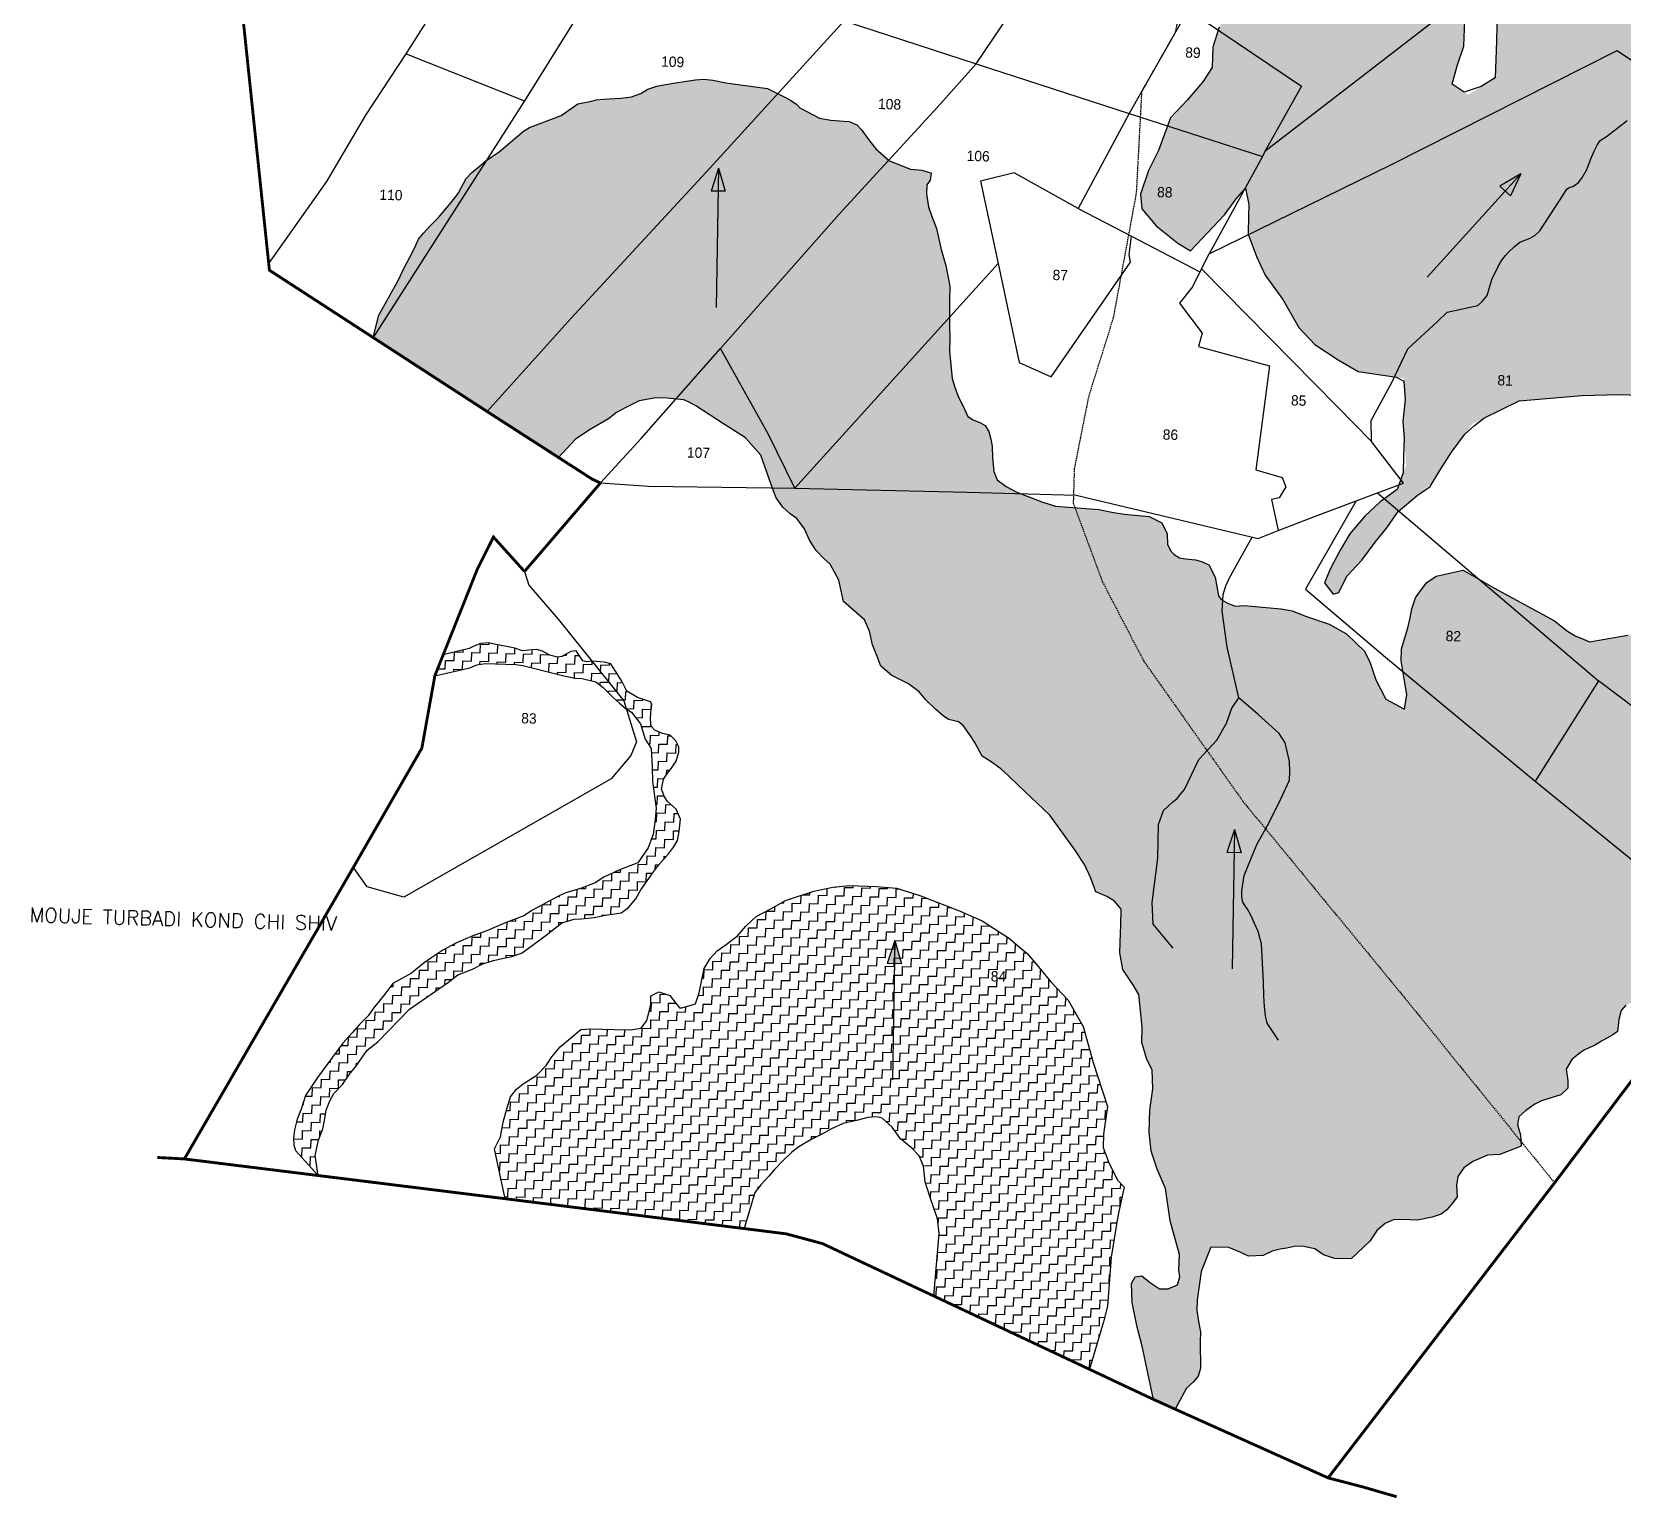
# Model space of a CAD drawing. Header units: metres. Extents: x 290102 to 291530, y 2016554 to 2018775.
# Drawn here: x 290306 to 290872, y 2016554 to 2017076 of the extents above; entities that cross this region are included whole.
import ezdxf
from ezdxf.enums import TextEntityAlignment as Align

# ---------------------------------------------------------------- set-up
doc = ezdxf.new("R2010")
doc.units = ezdxf.units.M
doc.linetypes.add('DASHED', pattern=[0.75, 0.5, -0.25])
doc.linetypes.add('DIVIDE', pattern=[1.25, 0.5, -0.25, 0, -0.25, 0, -0.25])
for name, color, linetype in [('LINE_FOOTPATH', 1, 'DASHED'), ('LINE_WATER', 4, 'Continuous'), ('POLY_HATCH', 12, 'Continuous'), ('POLY_PARCEL', 6, 'Continuous'), ('SYM_ARROW', 1, 'Continuous'), ('TEXT_MAPOUT', 7, 'Continuous'), ('TEXT_PARCEL', 7, 'Continuous'), ('V_BOUND_LINE', 7, 'Continuous'), ('V_DIVIDE_LINE', 7, 'DIVIDE')]:
    doc.layers.add(name, color=color, linetype=linetype)
doc.styles.get("Standard").update_dxf_attribs({"font": 'simplex.shx'})
doc.styles.add('TEXT_MAP', font='', dxfattribs={"height": 2.5})
doc.styles.get('TEXT_MAP').set_extended_font_data('Kruti Dev 050')
pattern_1 = [(358.35295, (290057.6524, 2016550.516), (3.156495, 2.980043), [3.069537, -3.069537]), (88.35295, (290060.7207, 2016550.4277), (-2.980043, 3.156495), [3.069537, -3.069537])]

# ---------------------------------------------------------------- blocks, each defined once
blk = doc.blocks.new('ARROWASPECT')
h = blk.add_hatch(color=256)
h.paths.add_polyline_path([(2.85, -2.85), (3.72, -1.98), (0, 0)])
h.paths.add_polyline_path([(0, 0), (1.98, -3.72), (2.85, -2.85)])
for points in [[(0, 0), (17.15, -17.15)], [(0, 0), (1.98, -3.72)], [(0, 0), (3.72, -1.98)], [(3.72, -1.98), (1.98, -3.72)]]:
    blk.add_lwpolyline(points)

msp = doc.modelspace()

# ---------------------------------------------------------------- hatches: boundary and pattern name
at = {"layer": 'POLY_HATCH'}
h = msp.add_hatch(dxfattribs=at)
h.set_pattern_fill('ZIGZAG', color=256, scale=24.556299, angle=-1.647, style=0)
h.set_pattern_definition(pattern_1)
h.paths.add_polyline_path([(290833.78, 2017147.27), (290836.21, 2017136.82), (290837.51, 2017124.77), (290836.74, 2017098.02), (290827.49, 2017080.41), (290827.27, 2017072.92), (290826.9, 2017059.82), (290817.2, 2017053.76), (290811.53, 2017057.53), (290815.79, 2017072.7), (290816.01, 2017080.35), (290815.73, 2017089.64), (290812.85, 2017103.49), (290813.13, 2017113.2), (290811.13, 2017119.82), (290801.72, 2017126.67), (290789.76, 2017105.72), (290773.93, 2017119.42), (290772.6, 2017129.12), (290773.35, 2017136.2), (290771.36, 2017143.36), (290756.12, 2017154.27), (290762.46, 2017178.35), (290761.5, 2017182.75), (290754.23, 2017196.07), (290750.56, 2017201.64), (290742.54, 2017207.88), (290738.8, 2017210.72), (290733.96, 2017213.59), (290716.39, 2017218.82), (290705.58, 2017219.96), (290704.63, 2017219.89), (290698.04, 2017218.99), (290694.74, 2017217.99), (290691.51, 2017216.15), (290675.37, 2017204.59), (290667.79, 2017212.21), (290666.28, 2017216.62), (290660.44, 2017229.17), (290658.15, 2017238.16), (290655.69, 2017247.52), (290653.22, 2017256.88), (290650.82, 2017272.1), (290646.89, 2017288.34), (290637.33, 2017297.9), (290634.71, 2017301.8), (290627.14, 2017313.06), (290626.32, 2017314.06), (290623.13, 2017317.43), (290618.87, 2017321.37), (290611.24, 2017322.14), (290606.33, 2017322.28), (290600.28, 2017320.82), (290595.84, 2017318.76), (290591.96, 2017316.69), (290564.58, 2017295.21), (290547.59, 2017287.15), (290531.95, 2017290.22), (290526.33, 2017296.18), (290523.1, 2017297.91), (290516.54, 2017298.1), (290509.26, 2017298.3), (290505.75, 2017302.78), (290502.57, 2017306.15), (290498.23, 2017307.36), (290491.35, 2017307.56), (290486.85, 2017310.97), (290478.43, 2017317.36), (290477.76, 2017317.78), (290466.92, 2017320.83), (290455.04, 2017326.09), (290446.41, 2017330.16), (290442.64, 2017331.9), (290439.39, 2017333.09), (290436.12, 2017333.18), (290426.26, 2017332.38), (290419.08, 2017329.85), (290417.34, 2017326.62), (290416.13, 2017322.29), (290415.38, 2017315.21), (290412.05, 2017275.43), (290413.08, 2017273.21), (290415.68, 2017268.77), (290419.94, 2017264.82), (290427.67, 2017260.1), (290445.08, 2017256.78), (290445.75, 2017249.87), (290443.98, 2017245.55), (290442.7, 2017239.04), (290435.46, 2017221.49), (290414.56, 2017198.05), (290408.45, 2017182.51), (290400.84, 2017177.14), (290387.5, 2017169.33), (290373.62, 2017162.69), (290375.52, 2017142.04), (290401.38, 2017149.01), (290416.17, 2017162.33), (290420.29, 2017168.76), (290426.17, 2017180.76), (290433.39, 2017191.3), (290440.54, 2017200.92), (290449.72, 2017212.44), (290453.81, 2017218.22), (290460.35, 2017231.84), (290460.89, 2017236.35), (290459.82, 2017244.89), (290459.37, 2017252.11), (290458.87, 2017257.36), (290448.81, 2017272.06), (290447.54, 2017273.4), (290428.54, 2017287.44), (290426.56, 2017295.61), (290426.77, 2017302.81), (290427, 2017310.88), (290435.38, 2017317.46), (290443.39, 2017311.5), (290457.63, 2017305.2), (290462.75, 2017301.12), (290473.73, 2017295.57), (290488.54, 2017289.62), (290500.21, 2017282.36), (290520.91, 2017273.26), (290528.71, 2017271.07), (290542.46, 2017270.67), (290552.33, 2017272.35), (290562.15, 2017272.07), (290567.41, 2017272.57), (290583.06, 2017270.16), (290599.79, 2017268.63), (290609.74, 2017258.1), (290619.41, 2017235.72), (290621.13, 2017227.16), (290621.54, 2017218.63), (290621.33, 2017211.44), (290622.46, 2017204.86), (290627.79, 2017191.37), (290629.2, 2017188.95), (290641.99, 2017179.89), (290647.89, 2017177.93), (290659, 2017176.96), (290672.11, 2017177.24), (290689.09, 2017177.64), (290706.41, 2017171.31), (290717.72, 2017156.69), (290728.43, 2017144.22), (290729.65, 2017138.67), (290730.77, 2017132.09), (290732.52, 2017124.84), (290732.82, 2017112.39), (290734.47, 2017101.54), (290734.06, 2017087.08), (290728.55, 2017077.81), (290726.38, 2017070.67), (290726.17, 2017063.47), (290722.75, 2017058.33), (290710.74, 2017044.18), (290706.98, 2017033.9), (290703.5, 2017026.8), (290700.64, 2017018.37), (290701.14, 2017013.11), (290706.21, 2017007.08), (290713.89, 2017000.96), (290718.4, 2016998.21), (290730.56, 2017010.96), (290737.9, 2017021.31), (290739.18, 2017014.64), (290738.88, 2017004.17), (290741.93, 2016996.23), (290745.01, 2016989.59), (290751.31, 2016980.9), (290756.92, 2016970.91), (290762.65, 2016964.86), (290771, 2016959.38), (290778.09, 2016955.24), (290794.27, 2016952.83), (290794.81, 2016945.26), (290793.93, 2016937.42), (290795.18, 2016922.16), (290791.92, 2016913.25), (290785.9, 2016908.84), (290780.51, 2016903.76), (290775.09, 2016897.37), (290771.65, 2016891.57), (290768.18, 2016885.12), (290766.07, 2016879.95), (290769.23, 2016875.93), (290771.21, 2016876.52), (290774, 2016882.34), (290779.41, 2016888.08), (290784.18, 2016894.49), (290788.26, 2016899.61), (290792.35, 2016905.38), (290804.74, 2016915.9), (290809.83, 2016924.47), (290818.89, 2016936.65), (290835.41, 2016944.74), (290857.74, 2016946.72), (290870.85, 2016947), (290882.64, 2016946.66), (290886.49, 2016943.93), (290892.92, 2016939.81), (290899.39, 2016937.01), (290903.32, 2016936.9), (290915.16, 2016938.52), (290936.84, 2016940.52), (290950.15, 2016947.99), (290963.27, 2016948.27), (290971.16, 2016949.35), (290977.31, 2016954.32), (290992.27, 2016954.64), (290997.51, 2016954.49), (291007.68, 2016955.12), (291021.7, 2016953.44), (291042.02, 2016945.43), (291014.69, 2016995.42), (290979.16, 2017070.32), (290967.85, 2017077.97), (290964.57, 2017078.06), (290956.57, 2017076.02), (290943.13, 2017079.79), (290940.37, 2017079.41), (290936.39, 2017077.56), (290930.4, 2017074.46), (290926.4, 2017071.96), (290922.36, 2017068.14), (290919.65, 2017064.95), (290915.7, 2017060.3), (290900.84, 2017064.18), (290899.97, 2017064.2), (290896.04, 2017064.32), (290890.25, 2017064.48), (290883.86, 2017073.98), (290896.48, 2017079.37), (290904.52, 2017085.68), (290908.65, 2017092.77), (290911.44, 2017098.58), (290914.31, 2017107.01), (290926.91, 2017147.14), (290934.36, 2017155.33), (290950.33, 2017156.64), (290955.66, 2017159.76), (290959.76, 2017165.54), (290963.95, 2017174.59), (290966.12, 2017181.73), (290966.29, 2017187.62), (290966.8, 2017205.28), (290965.68, 2017211.86), (290962.57, 2017217.84), (290957.51, 2017223.88), (290945.82, 2017227.49), (290940.25, 2017237.58), (290880.13, 2017223.79), (290855.86, 2017217.59), (290860.13, 2017212.85), (290849.88, 2017200.83), (290844.02, 2017203.42), (290835.09, 2017188.46), (290818.55, 2017199.9), (290806.35, 2017208.76), (290801.81, 2017222.48), (290793.77, 2017234.23), (290790.18, 2017243.99), (290794.47, 2017251.01), (290795.91, 2017255.56), (290796.19, 2017265.5), (290806.5, 2017269.28), (290816.54, 2017266.75), (290825.53, 2017260.6), (290832, 2017257.79), (290849.29, 2017253.57), (290856.13, 2017253.82), (290865.39, 2017256.83), (290872.07, 2017261.22), (290876.11, 2017265.04), (290877.6, 2017271.54), (290876.52, 2017279.43), (290873.38, 2017284.1), (290868.91, 2017288.16), (290861.78, 2017290.99), (290854.6, 2017291.85), (290844.34, 2017289.88), (290846.51, 2017300.92), (290851.18, 2017309.62), (290853.58, 2017324.62), (290857.38, 2017342.84), (290856.35, 2017352.69), (290853.94, 2017359.96), (290850.2, 2017366.62), (290842.11, 2017381.26), (290839.56, 2017383.95), (290831.86, 2017389.41), (290826, 2017390.89), (290821.42, 2017391.02), (290810.95, 2017391.32), (290797.86, 2017391.7), (290792.5, 2017390.67), (290783.9, 2017384.9), (290779.19, 2017380.45), (290775.24, 2017373.98), (290759.23, 2017363.57), (290751.46, 2017373.17), (290747.19, 2017383.99), (290735.92, 2017395.03), (290735.45, 2017400.8), (290732.3, 2017405.26), (290725.2, 2017405.46), (290719.34, 2017402.33), (290712.43, 2017407.57), (290711.56, 2017425.52), (290711.05, 2017426.63), (290709.47, 2017428.86), (290706.21, 2017429.5), (290696.4, 2017430.32), (290692.52, 2017430.44), (290691.78, 2017440.84), (290690.88, 2017447.42), (290689.35, 2017451.29), (290683.72, 2017458.25), (290687.6, 2017466.63), (290688.34, 2017473.17), (290688.54, 2017480.08), (290695.71, 2017482.24), (290700.17, 2017485.39), (290703.56, 2017489.12), (290705.85, 2017492.87), (290712.77, 2017502.42), (290725.97, 2017527.26), (290729.92, 2017531.51), (290731.73, 2017537.47), (290731.84, 2017541.29), (290731.4, 2017545.13), (290733.2, 2017550.54), (290736.94, 2017566.82), (290736.81, 2017581.03), (290735.34, 2017587.08), (290732.22, 2017592.63), (290729.15, 2017599.82), (290725.48, 2017605.39), (290723.33, 2017606.54), (290717.34, 2017607.26), (290713, 2017608.48), (290705.93, 2017609.78), (290701.58, 2017610.45), (290691.73, 2017610.18), (290682.96, 2017609.34), (290676.3, 2017605.71), (290664.3, 2017597.82), (290647.27, 2017584.69), (290639.86, 2017573.98), (290636.97, 2017568.6), (290635.19, 2017563.74), (290635.07, 2017559.37), (290632.44, 2017545.96), (290625.46, 2017548.18), (290621.21, 2017552.67), (290618.54, 2017554.93), (290613.66, 2017556.16), (290608.76, 2017556.85), (290598.93, 2017557.13), (290594, 2017556.73), (290584.01, 2017551.55), (290570.71, 2017543.88), (290566.21, 2017540.59), (290560.08, 2017536.4), (290553.93, 2017531.66), (290549.96, 2017526.86), (290546.92, 2017516.02), (290539.93, 2017509.42), (290530.24, 2017508.73), (290524.4, 2017512.3), (290520.1, 2017514.6), (290505.96, 2017517.2), (290486.4, 2017521.04), (290478.24, 2017522.36), (290466.77, 2017522.69), (290461.29, 2017522.3), (290453.05, 2017520.9), (290446.28, 2017512.29), (290433.98, 2017512.64), (290428.49, 2017511.71), (290425.71, 2017510.15), (290420.27, 2017501.24), (290410.04, 2017497.49), (290401.18, 2017493.37), (290396.72, 2017490.22), (290387.53, 2017480.47), (290385.4, 2017476.89), (290373.33, 2017461.34), (290381.17, 2017427.13), (290406.53, 2017372.79), (290429.25, 2017386.04), (290442.22, 2017399.87), (290450.55, 2017404.55), (290456.63, 2017407.1), (290461.66, 2017410.78), (290467.2, 2017413.36), (290477.17, 2017417.99), (290487.09, 2017420.98), (290493.16, 2017422.99), (290503.03, 2017423.8), (290513.98, 2017424.57), (290518.91, 2017424.98), (290537.96, 2017422.25), (290557.01, 2017419.51), (290567.87, 2017417.02), (290589.62, 2017413.11), (290611.65, 2017399.92), (290636.52, 2017390.46), (290665.11, 2017370.32), (290672.1, 2017362), (290676.79, 2017354.21), (290680.41, 2017347.01), (290689.28, 2017332.31), (290692.97, 2017327.53), (290700.45, 2017316.39), (290705.49, 2017306.95), (290710.17, 2017298.63), (290718.5, 2017286.84), (290723.26, 2017278.58), (290725.3, 2017273.61), (290729.5, 2017267.48), (290738, 2017259.04), (290744.4, 2017253.39), (290749.22, 2017249.98), (290759.64, 2017238.02), (290763.73, 2017237.08), (290767.69, 2017227.05), (290773.89, 2017212.36), (290779.79, 2017208.37), (290781.21, 2017200.68), (290784.38, 2017196.77), (290791.21, 2017190.97), (290800.3, 2017180.47), (290804.55, 2017175.97), (290810.96, 2017170.87), (290815.25, 2017168.02), (290824.54, 2017159.69)])
h.paths.add_polyline_path([(290789.98, 2017290.11), (290777.46, 2017297.63), (290776.76, 2017305.51), (290771.47, 2017311.58), (290766.1, 2017311.73), (290765.73, 2017317.66), (290765.29, 2017323.84), (290773.82, 2017329.72), (290789.82, 2017332.57), (290798.5, 2017325.66), (290802.18, 2017318.43), (290804.38, 2017314.31), (290801.23, 2017297.15)], flags=16)
h = msp.add_hatch(dxfattribs=at)
h.set_pattern_fill('ZIGZAG', color=256, scale=24.556299, angle=-1.647, style=0)
h.set_pattern_definition(pattern_1)
h.paths.add_polyline_path([(290693.71, 2016763.74), (290693.55, 2016758.18), (290693.36, 2016751.83), (290693.26, 2016748.25), (290694.28, 2016742.26), (290698.1, 2016736.59), (290699.99, 2016733.35), (290701.25, 2016721.79), (290701.09, 2016716.23), (290702.91, 2016710.21), (290704.79, 2016706.58), (290704.99, 2016699.82), (290703.98, 2016692.29), (290703.75, 2016684.35), (290704.35, 2016677.58), (290706.56, 2016671.15), (290709.54, 2016664.31), (290711.2, 2016652.73), (290714.43, 2016640.72), (290714.27, 2016635.16), (290714.6, 2016632.76), (290713.72, 2016630), (290710.5, 2016628.51), (290707.32, 2016628.6), (290704.2, 2016630.67), (290701.09, 2016633.15), (290698.69, 2016632.82), (290697.43, 2016630.47), (290697.63, 2016623.71), (290699.37, 2016614.91), (290701.16, 2016608.1), (290705.2, 2016589.17), (290712.99, 2016585.67), (290717.03, 2016593.16), (290719.49, 2016595.47), (290721.13, 2016597.41), (290722.01, 2016600.17), (290721.89, 2016609.71), (290721.99, 2016613.29), (290721.3, 2016616.89), (290720.62, 2016620.88), (290720.72, 2016624.46), (290722.21, 2016634.75), (290725.64, 2016643.39), (290732, 2016643.21), (290736.32, 2016641.5), (290739.07, 2016640.23), (290744.25, 2016640.47), (290747.47, 2016641.97), (290750.28, 2016642.69), (290752.67, 2016643.01), (290755.87, 2016643.72), (290758.65, 2016643.64), (290762.61, 2016642.73), (290765.73, 2016640.65), (290769.67, 2016639.35), (290775.63, 2016639.17), (290782.29, 2016645.55), (290784.79, 2016649.45), (290787.64, 2016651.76), (290790.86, 2016653.25), (290796.42, 2016653.09), (290799.21, 2016653.01), (290804.41, 2016654.06), (290807.62, 2016655.16), (290809.65, 2016656.69), (290811.71, 2016659.01), (290813.37, 2016661.35), (290813.08, 2016665.33), (290813.57, 2016668.5), (290815.65, 2016671.62), (290818.9, 2016673.91), (290820.51, 2016674.66), (290824.13, 2016676.15), (290828.51, 2016676.42), (290836.16, 2016679.38), (290835.87, 2016683.36), (290834.78, 2016686.97), (290835.26, 2016689.74), (290837.71, 2016692.05), (290840.96, 2016694.35), (290843.38, 2016695.47), (290850.2, 2016697.66), (290852.66, 2016699.97), (290852.74, 2016702.75), (290852.06, 2016706.75), (290854.15, 2016710.27), (290856.59, 2016712.18), (290858.62, 2016713.71), (290862.24, 2016715.2), (290864.67, 2016716.72), (290868.71, 2016718.99), (290870.34, 2016720.13), (290870.86, 2016724.49), (290871.75, 2016727.65), (290873.39, 2016729.59), (290875.81, 2016730.71), (290879.79, 2016730.6), (290883.37, 2016730.89), (290886.98, 2016731.98), (290888.63, 2016733.92), (290889.93, 2016737.46), (290890.84, 2016741.41), (290891.77, 2016746.15), (290893.08, 2016750.49), (290895.11, 2016751.62), (290899.91, 2016752.68), (290907.47, 2016752.86), (290911.06, 2016753.15), (290913.09, 2016754.68), (290914.77, 2016757.81), (290915.27, 2016761.38), (290915.34, 2016763.76), (290914.65, 2016767.36), (290915.89, 2016768.91), (290918.69, 2016769.63), (290925.81, 2016769.73), (290935.75, 2016783.04), (290940.82, 2016791.44), (290944.32, 2016802.47), (290947.71, 2016809.93), (290953.54, 2016818.9), (290957.61, 2016821.97), (290961.26, 2016824.65), (290963.35, 2016828.16), (290964.68, 2016832.89), (290966.06, 2016839.22), (290968.11, 2016841.54), (290971.3, 2016841.85), (290978.82, 2016840.44), (290983.93, 2016838.3), (290996.52, 2016829.99), (291008.1, 2016838.93), (291009.59, 2016845.52), (291009.32, 2016849.9), (291006.2, 2016865.89), (291004.78, 2016871.89), (290998.5, 2016874.85), (290994.56, 2016876.16), (290992.22, 2016877.82), (290989.53, 2016881.07), (290988.43, 2016884.29), (290987.31, 2016886.7), (290984.58, 2016888.77), (290982.2, 2016888.84), (290980.21, 2016888.89), (290977.83, 2016888.96), (290973.47, 2016889.49), (290970.32, 2016890.77), (290966.43, 2016893.66), (290964.51, 2016896.1), (290962.21, 2016898.95), (290959.83, 2016899.42), (290958.63, 2016899.05), (290956.2, 2016897.53), (290952.99, 2016896.43), (290948.22, 2016896.57), (290944.69, 2016898.26), (290941.96, 2016900.33), (290939.19, 2016900.81), (290936.8, 2016900.48), (290933.98, 2016899.37), (290931.15, 2016897.86), (290925.54, 2016896.43), (290921.93, 2016895.34), (290917.91, 2016893.87), (290914.72, 2016893.56), (290907.92, 2016892.17), (290904.67, 2016889.87), (290901.39, 2016886.39), (290898.48, 2016882.1), (290895.17, 2016877.43), (290892.69, 2016874.32), (290890.61, 2016871.2), (290887.74, 2016868.1), (290885.29, 2016865.79), (290882.85, 2016863.87), (290880.42, 2016862.35), (290874.02, 2016861.34), (290860.43, 2016858.95), (290858.47, 2016859.8), (290855.32, 2016861.08), (290852.59, 2016862.75), (290847.92, 2016866.46), (290826.39, 2016878.21), (290815.43, 2016884.49), (290805.82, 2016882.38), (290802.58, 2016880.09), (290800.1, 2016876.98), (290798.44, 2016874.64), (290797.14, 2016870.71), (290796.65, 2016867.54), (290795.75, 2016863.99), (290793.55, 2016856.5), (290793.42, 2016852.13), (290794.43, 2016845.74), (290795.46, 2016840.15), (290794.52, 2016835), (290787.96, 2016838.56), (290784.35, 2016845.46), (290782.35, 2016851.51), (290780.29, 2016855.65), (290777.38, 2016858.45), (290773.94, 2016861.82), (290767.77, 2016865.26), (290759.69, 2016867.94), (290754.57, 2016869.99), (290750.51, 2016870.65), (290737.48, 2016871.84), (290734.48, 2016871.66), (290731.78, 2016872.55), (290729.37, 2016873.98), (290728.33, 2016875.37), (290727.15, 2016881.93), (290724.98, 2016886.41), (290722.29, 2016887.57), (290720.13, 2016888.18), (290716.6, 2016888.55), (290714.43, 2016888.89), (290712.56, 2016890.03), (290711.5, 2016891.15), (290710.21, 2016893.63), (290710.05, 2016897.45), (290708.26, 2016901.31), (290703.7, 2016903.61), (290694.74, 2016904.41), (290690.4, 2016905.08), (290685.8, 2016906.03), (290670.32, 2016907.29), (290665.47, 2016908.79), (290656.59, 2016912.31), (290652.83, 2016914.33), (290649.63, 2016916.59), (290648.36, 2016919.62), (290647.96, 2016924.53), (290647.8, 2016928.62), (290647.33, 2016931.08), (290646.59, 2016933.82), (290645.29, 2016936.03), (290643.68, 2016936.9), (290641, 2016938.06), (290639.12, 2016939.2), (290637.33, 2016943.06), (290635.78, 2016946.1), (290634.52, 2016949.67), (290633.52, 2016952.7), (290632.67, 2016962.45), (290632.8, 2016966.8), (290632.68, 2016972.24), (290632.64, 2016980.4), (290632.79, 2016985.57), (290631.37, 2016992.95), (290629.63, 2016998.72), (290627.94, 2017006.11), (290626.17, 2017010.79), (290625.17, 2017013.81), (290624.48, 2017018.45), (290624.58, 2017021.71), (290625.71, 2017023.31), (290626.06, 2017026.02), (290624.71, 2017026.34), (290622.82, 2017026.93), (290618.75, 2017027.32), (290611.21, 2017030.26), (290606.43, 2017034.48), (290603.81, 2017037.82), (290601.46, 2017041.15), (290599.61, 2017043.11), (290596.92, 2017044.27), (290595.01, 2017044.33), (290590.4, 2017044.73), (290586.33, 2017045.39), (290579.37, 2017049.13), (290578.31, 2017050.25), (290576.44, 2017051.66), (290574.3, 2017052.81), (290567.86, 2017055.99), (290553.04, 2017058.01), (290548.44, 2017058.96), (290545.18, 2017059.33), (290542.18, 2017059.14), (290535.07, 2017057.98), (290530.97, 2017057.29), (290528.51, 2017056.81), (290525.21, 2017055.82), (290522.72, 2017054.26), (290519.41, 2017052.99), (290515.59, 2017052.56), (290509.59, 2017052.19), (290506.87, 2017051.99), (290505.22, 2017051.5), (290500.29, 2017050.55), (290494.45, 2017046.37), (290483.17, 2017042.06), (290480.96, 2017040.77), (290472.31, 2017033.4), (290469.81, 2017031.84), (290467.59, 2017030.27), (290465.08, 2017028.17), (290462.57, 2017026.06), (290460.6, 2017023.94), (290457.73, 2017018.58), (290455.19, 2017015.39), (290450.68, 2017010.08), (290447.87, 2017007.17), (290445.35, 2017004.52), (290443.65, 2017002.39), (290442.2, 2016999.17), (290440.47, 2016995.68), (290438.45, 2016991.93), (290436.42, 2016987.64), (290429.54, 2016975.32), (290427.53, 2016967.28), (290493.46, 2016924.6), (290499.46, 2016931.14), (290504.73, 2016934.56), (290511.2, 2016938.35), (290514.05, 2016940.66), (290517.68, 2016942.54), (290522.12, 2016944.8), (290528.12, 2016945.82), (290532.09, 2016945.7), (290538.04, 2016945.13), (290540.01, 2016944.28), (290542.36, 2016943.02), (290552.23, 2016936.57), (290560.04, 2016931.57), (290565.43, 2016925.45), (290569.85, 2016913), (290570.96, 2016910.19), (290573.25, 2016906.94), (290575.96, 2016904.48), (290578.3, 2016902.82), (290580.98, 2016899.17), (290582.85, 2016895.14), (290585.14, 2016891.5), (290587.84, 2016888.64), (290590.17, 2016886.58), (290593.18, 2016880.93), (290594.95, 2016873.33), (290602.32, 2016866.75), (290604.19, 2016862.73), (290605.25, 2016857.93), (290607.1, 2016853.1), (290608.21, 2016850.29), (290612.09, 2016847), (290617.98, 2016844.04), (290621.87, 2016841.15), (290624.17, 2016838.3), (290627.66, 2016835.02), (290630.37, 2016832.56), (290632.32, 2016831.31), (290635.88, 2016830.41), (290637.43, 2016829.17), (290640.11, 2016825.52), (290641.63, 2016823.09), (290644.28, 2016818.24), (290647.4, 2016816.17), (290650.91, 2016813.68), (290653.62, 2016811.22), (290657.11, 2016807.94), (290668.33, 2016797.28), (290677.21, 2016784.89), (290680.64, 2016779.62), (290682.89, 2016774.79), (290684.74, 2016769.96), (290688.67, 2016768.26), (290691.4, 2016766.59)])
h = msp.add_hatch(dxfattribs=at)
h.set_pattern_fill('ZIGZAG', color=256, scale=24.556299, angle=-1.647, style=0)
h.set_pattern_definition(pattern_1)
h.paths.add_polyline_path([(290501.32, 2016771.09), (290496.1, 2016769.61), (290493.9, 2016768.58), (290491.41, 2016767.29), (290487.54, 2016765.23), (290484.22, 2016763.42), (290481.17, 2016761.33), (290474.84, 2016759.06), (290471.53, 2016757.53), (290467.95, 2016756), (290463, 2016754.23), (290456.94, 2016751.69), (290452.24, 2016749.1), (290448.35, 2016746.49), (290445.58, 2016744.67), (290441.12, 2016740.99), (290434.43, 2016737.26), (290431.6, 2016733.53), (290427.64, 2016728.47), (290425.66, 2016725.81), (290422.58, 2016722.64), (290420.04, 2016719.72), (290416.67, 2016716), (290407.61, 2016703.75), (290403.34, 2016697.34), (290401.84, 2016692.49), (290400.38, 2016689), (290399.45, 2016685.21), (290399.09, 2016682.23), (290399.3, 2016679.78), (290399.79, 2016677.86), (290407.96, 2016668.89), (290406.81, 2016676.02), (290408.05, 2016681.43), (290409.53, 2016685.47), (290410.16, 2016688.44), (290410.81, 2016692.23), (290412, 2016695.46), (290413.43, 2016698.14), (290416.52, 2016701.32), (290419.08, 2016705.05), (290421.33, 2016707.71), (290425.31, 2016713.58), (290429.2, 2016716.46), (290440.43, 2016728.11), (290454.31, 2016737.77), (290457.65, 2016740.4), (290462.88, 2016742.42), (290466.47, 2016744.23), (290470.32, 2016745.47), (290473.34, 2016746.2), (290476.89, 2016746.92), (290478.27, 2016747.42), (290480.47, 2016748.18), (290489.09, 2016754.46), (290494.66, 2016758.92), (290499.05, 2016760.16), (290501.51, 2016760.36), (290506.14, 2016760.77), (290510.8, 2016761.72), (290512.71, 2016761.94), (290515.72, 2016762.4), (290518.22, 2016764.23), (290521.03, 2016767.41), (290522.76, 2016770.63), (290527.3, 2016777.03), (290529, 2016779.43), (290532.65, 2016783.4), (290534.36, 2016785.8), (290535.79, 2016788.21), (290536.42, 2016791.45), (290536.82, 2016795.8), (290535.29, 2016799.38), (290532.19, 2016802.07), (290531.15, 2016803.73), (290530.14, 2016806.48), (290530.79, 2016810), (290532.21, 2016812.14), (290533.62, 2016814), (290535.32, 2016816.4), (290536.23, 2016819.64), (290536.29, 2016821.54), (290535.26, 2016823.75), (290533.14, 2016825.71), (290530.44, 2016826.33), (290527.75, 2016827.5), (290526.43, 2016828.9), (290526.23, 2016831.35), (290526.3, 2016833.8), (290526.66, 2016836.78), (290526.14, 2016837.61), (290521.55, 2016839.1), (290517.81, 2016841.39), (290516, 2016844.98), (290512.1, 2016851.07), (290509.67, 2016851.69), (290505.59, 2016852.08), (290503.41, 2016851.87), (290502.06, 2016852.18), (290500.5, 2016854.67), (290499.71, 2016855.78), (290497.8, 2016855.57), (290496.14, 2016854.53), (290494.75, 2016853.75), (290493.11, 2016853.52), (290490.41, 2016854.15), (290487.73, 2016855.58), (290485.57, 2016856.19), (290482.84, 2016856), (290480.66, 2016855.79), (290477.96, 2016856.68), (290474.99, 2016857.31), (290471.19, 2016857.96), (290468.49, 2016858.58), (290465.76, 2016858.39), (290463.28, 2016857.37), (290461.63, 2016856.61), (290452.39, 2016854.27), (290449.44, 2016846.86), (290461.94, 2016849.75), (290464.42, 2016850.77), (290467.42, 2016851.23), (290478.3, 2016850.92), (290480.74, 2016850.57), (290495.33, 2016846.89), (290499.39, 2016845.96), (290501.84, 2016845.89), (290506.7, 2016844.66), (290509.37, 2016842.68), (290513.07, 2016839.03), (290515.19, 2016837.07), (290517.59, 2016835.1), (290519.46, 2016833.95), (290522.6, 2016829.78), (290524.35, 2016824.29), (290526.43, 2016820.97), (290526.79, 2016814.43), (290526.91, 2016809.25), (290528.27, 2016799.69), (290527.88, 2016795.62), (290527.19, 2016790.48), (290525.42, 2016785.63), (290521.73, 2016780.29), (290515.12, 2016777.76), (290509.6, 2016775.2), (290506.55, 2016773.11)])
h = msp.add_hatch(dxfattribs=at)
h.set_pattern_fill('ZIGZAG', color=256, scale=24.556299, angle=-1.647, style=0)
h.set_pattern_definition(pattern_1)
h.paths.add_polyline_path([(290599.52, 2016688.44), (290603.53, 2016689.51), (290606.72, 2016689.82), (290608.69, 2016689.37), (290612.18, 2016686.09), (290615.24, 2016682.02), (290619.13, 2016678.73), (290621.83, 2016675.87), (290623.31, 2016672.25), (290623.95, 2016666.67), (290625.78, 2016661.05), (290628.34, 2016653.42), (290628.99, 2016648.24), (290627.08, 2016625.97), (290682.47, 2016599.88), (290687.49, 2016616.84), (290688.85, 2016622.37), (290690.14, 2016639.82), (290692.55, 2016654.46), (290694.84, 2016664.73), (290692.52, 2016667.18), (290689.51, 2016673.23), (290687.29, 2016678.86), (290687.43, 2016683.63), (290688.9, 2016693.52), (290683.79, 2016709.17), (290680.18, 2016722), (290674.88, 2016731.29), (290668.7, 2016737.83), (290663.71, 2016743.94), (290660.24, 2016748.01), (290656.75, 2016750.89), (290654.03, 2016753.36), (290644.27, 2016759.6), (290636.41, 2016763.01), (290622.04, 2016768.66), (290613.76, 2016771.28), (290606.62, 2016771.88), (290603.44, 2016771.98), (290597.08, 2016772.16), (290591.1, 2016771.54), (290584.3, 2016770.14), (290577.47, 2016767.95), (290574.26, 2016766.85), (290569, 2016763.82), (290563.76, 2016761.19), (290560.08, 2016757.72), (290557.19, 2016754.22), (290553.13, 2016751.16), (290549.88, 2016748.87), (290547.41, 2016746.16), (290545.32, 2016742.64), (290543.48, 2016733.95), (290542.18, 2016730.01), (290537.36, 2016728.56), (290536.57, 2016728.58), (290533.12, 2016733.05), (290529.18, 2016734.36), (290526.35, 2016732.85), (290526.26, 2016729.67), (290524.91, 2016724.15), (290522.84, 2016721.42), (290519.24, 2016720.73), (290513.28, 2016720.9), (290504.94, 2016721.14), (290501.35, 2016720.85), (290497.68, 2016717.78), (290494.01, 2016714.7), (290491.13, 2016711.21), (290489.05, 2016708.09), (290485.77, 2016704.6), (290480.91, 2016701.56), (290478.47, 2016699.64), (290476.4, 2016696.92), (290475.08, 2016692.59), (290473.75, 2016687.86), (290472.81, 2016682.71), (290470.7, 2016678.4), (290474.44, 2016660.64), (290559.49, 2016650.01), (290563.39, 2016662.84), (290565.45, 2016665.57), (290568.33, 2016668.66), (290570.38, 2016670.99), (290573.25, 2016674.09), (290576.53, 2016677.17), (290578.97, 2016679.09), (290583.42, 2016681.74), (290587.86, 2016684), (290590.68, 2016685.51), (290594.72, 2016687.38)])

# ---------------------------------------------------------------- linework, layer by layer
at = {"layer": 'LINE_FOOTPATH'}
msp.add_lwpolyline([(290720.9, 2017268.15), (290735.19, 2017217.38), (290736.84, 2017200.81), (290732.32, 2017173.23), (290725.42, 2017136.91), (290712.94, 2017075.95), (290700.99, 2017054.9), (290699.09, 2017018.82), (290690.88, 2016974.29), (290682.16, 2016946.5), (290677.02, 2016920.57), (290676.67, 2016908.32), (290687.06, 2016880.31), (290701.72, 2016852.17), (290737.07, 2016802.13), (290794.37, 2016732.5), (290847.99, 2016666.28)], dxfattribs=at)
at = {"layer": 'LINE_WATER'}
for points in [[(290782.84, 2016930.29), (290782.72, 2016937.77), (290790.14, 2016951.59), (290795.79, 2016963.33), (290806.28, 2016973.02), (290809.78, 2016976.32), (290820.69, 2016978.77), (290822.22, 2016980.21), (290823.99, 2016982.29), (290825.64, 2016987.98), (290827.9, 2016992.59), (290829.24, 2016994.89), (290830.56, 2016996.55), (290831.66, 2016997.79), (290833.63, 2016999.65), (290835.59, 2017001.3), (290839.25, 2017002.68), (290840.98, 2017003.69), (290842.73, 2017005.34), (290849.84, 2017016.19), (290852.3, 2017020.16), (290853.16, 2017020.77), (290854.45, 2017021.16), (290856.4, 2017022.38), (290857.72, 2017024.04), (290859.52, 2017027.18), (290860.9, 2017030.96), (290862.04, 2017033.69), (290863.17, 2017035.79), (290864.28, 2017037.45), (290866.44, 2017038.88), (290873.84, 2017044.62)], [(290749.71, 2016717.12), (290745.71, 2016723.16), (290745.13, 2016725.82), (290744.78, 2016729.12), (290744.45, 2016732.87), (290744.37, 2016737.7), (290743.66, 2016751.35), (290743.06, 2016753.56), (290742.47, 2016755.78), (290741.23, 2016758.67), (290739.99, 2016761.34), (290738.74, 2016763.8), (290737.9, 2016764.92), (290737.05, 2016766.26), (290736.67, 2016768.03), (290736.73, 2016770.23), (290737.55, 2016775.7), (290742.04, 2016786.77), (290746.44, 2016794.56), (290750.65, 2016803.23), (290753.69, 2016809.73), (290753.78, 2016812.8), (290753.66, 2016816.32), (290752.1, 2016822.96), (290749.99, 2016826.32), (290742.49, 2016833.13), (290735.63, 2016839.04), (290731.51, 2016857.09), (290729.68, 2016869.88), (290730.07, 2016875.81), (290731.03, 2016878.85), (290732.21, 2016881.46), (290735.93, 2016888.38), (290740.36, 2016896.28)], [(290712.18, 2016749.84), (290705.17, 2016758.39), (290704.73, 2016766.09), (290706.72, 2016781.86), (290707.07, 2016793.93), (290708.75, 2016798.94), (290712.14, 2016801.92), (290713.71, 2016803.19), (290714.85, 2016804.7), (290716.22, 2016806.41), (290721.37, 2016817.03), (290727.72, 2016823.88), (290731.19, 2016829.94), (290733.11, 2016835.37), (290735.63, 2016839.04)]]:
    msp.add_lwpolyline(points, dxfattribs=at)
at = {"layer": 'POLY_HATCH'}
for points in [[(290827.59, 2017083.84), (290827.27, 2017072.92), (290826.9, 2017059.82), (290821.89, 2017056.69), (290815.82, 2017054.68), (290811.53, 2017057.53), (290813.36, 2017064.03), (290815.74, 2017071.07), (290816.01, 2017080.35)], [(290728.55, 2017077.81), (290726.38, 2017070.67), (290726.17, 2017063.47), (290722.75, 2017058.33), (290717.32, 2017051.94), (290711.24, 2017045.56), (290706.98, 2017033.9), (290703.5, 2017026.8), (290700.64, 2017018.37), (290701.14, 2017013.11), (290706.21, 2017007.08), (290713.89, 2017000.96), (290718.4, 2016998.21), (290730.56, 2017010.96), (290734.66, 2017016.73), (290738.04, 2017020.57), (290739.18, 2017014.64), (290739.07, 2017010.71), (290738.88, 2017004.17), (290741.93, 2016996.23), (290745.01, 2016989.59), (290751.31, 2016980.9), (290756.92, 2016970.91), (290762.65, 2016964.86), (290771, 2016959.38), (290778.09, 2016955.24), (290791.76, 2016953.2), (290794.34, 2016951.82), (290794.81, 2016945.26), (290793.93, 2016937.42), (290794.41, 2016931.52), (290794.23, 2016924.97), (290794.06, 2016919.08), (290791.92, 2016913.25), (290785.9, 2016908.84), (290780.51, 2016903.76), (290775.09, 2016897.37), (290771.65, 2016891.57), (290768.18, 2016885.12), (290766.07, 2016879.95), (290769.23, 2016875.93), (290771.21, 2016876.52), (290774, 2016882.34), (290779.41, 2016888.08), (290784.18, 2016894.49), (290788.26, 2016899.61), (290792.35, 2016905.38), (290799.07, 2016911.08), (290803.74, 2016914.22), (290807.19, 2016920.02), (290811.3, 2016926.45), (290816.07, 2016932.86), (290819.44, 2016936.03), (290822.79, 2016938.56), (290835.41, 2016944.74), (290857.74, 2016946.72), (290870.85, 2016947), (290882.64, 2016946.66)], [(290493.46, 2016924.6), (290427.53, 2016967.28), (290429.54, 2016975.32), (290436.42, 2016987.64), (290438.45, 2016991.93), (290440.47, 2016995.68), (290442.2, 2016999.17), (290443.65, 2017002.39), (290445.35, 2017004.52), (290447.87, 2017007.17), (290450.68, 2017010.08), (290455.19, 2017015.39), (290457.73, 2017018.58), (290460.6, 2017023.94), (290462.57, 2017026.06), (290465.08, 2017028.17), (290467.59, 2017030.27), (290469.81, 2017031.84), (290472.31, 2017033.4), (290480.96, 2017040.77), (290483.17, 2017042.06), (290494.45, 2017046.37), (290500.29, 2017050.55), (290505.22, 2017051.5), (290506.87, 2017051.99), (290509.59, 2017052.19), (290515.59, 2017052.56), (290519.41, 2017052.99), (290522.72, 2017054.26), (290525.21, 2017055.82), (290528.51, 2017056.81), (290530.97, 2017057.29), (290535.07, 2017057.98), (290542.18, 2017059.14), (290545.18, 2017059.33), (290548.44, 2017058.96), (290553.04, 2017058.01), (290567.86, 2017055.99), (290574.3, 2017052.81), (290576.44, 2017051.66), (290578.31, 2017050.25), (290579.37, 2017049.13), (290586.33, 2017045.39), (290590.4, 2017044.73), (290595.01, 2017044.33), (290596.92, 2017044.27), (290599.61, 2017043.11), (290601.46, 2017041.15), (290603.81, 2017037.82), (290606.43, 2017034.48), (290611.21, 2017030.26), (290618.75, 2017027.32), (290622.82, 2017026.93), (290624.71, 2017026.34), (290626.06, 2017026.02), (290625.71, 2017023.31), (290624.58, 2017021.71), (290624.48, 2017018.45), (290625.17, 2017013.81), (290626.17, 2017010.79), (290627.94, 2017006.11), (290629.63, 2016998.72), (290631.37, 2016992.95), (290632.79, 2016985.57), (290632.64, 2016980.4), (290632.68, 2016972.24), (290632.8, 2016966.8), (290632.67, 2016962.45), (290633.52, 2016952.7), (290634.52, 2016949.67), (290635.78, 2016946.1), (290637.33, 2016943.06), (290639.12, 2016939.2), (290641, 2016938.06), (290643.68, 2016936.9), (290645.29, 2016936.03), (290646.59, 2016933.82), (290647.33, 2016931.08), (290647.8, 2016928.62), (290647.96, 2016924.53), (290648.36, 2016919.62), (290649.63, 2016916.59), (290652.83, 2016914.33), (290656.59, 2016912.31), (290665.47, 2016908.79), (290670.32, 2016907.29), (290685.8, 2016906.03), (290690.4, 2016905.08), (290694.74, 2016904.41), (290703.7, 2016903.61), (290708.26, 2016901.31), (290710.05, 2016897.45), (290710.21, 2016893.63), (290711.5, 2016891.15), (290712.56, 2016890.03), (290714.43, 2016888.89), (290716.6, 2016888.55), (290720.13, 2016888.18), (290722.29, 2016887.57), (290724.98, 2016886.41), (290727.15, 2016881.93), (290728.33, 2016875.37), (290729.37, 2016873.98), (290731.78, 2016872.55), (290734.48, 2016871.66), (290737.48, 2016871.84), (290750.51, 2016870.65), (290754.57, 2016869.99), (290759.69, 2016867.94), (290767.77, 2016865.26), (290773.94, 2016861.82), (290777.38, 2016858.45), (290780.29, 2016855.65), (290782.35, 2016851.51), (290784.35, 2016845.46), (290787.96, 2016838.56), (290794.52, 2016835), (290795.46, 2016840.15), (290794.43, 2016845.74), (290793.42, 2016852.13), (290793.55, 2016856.5), (290795.75, 2016863.99), (290796.65, 2016867.54), (290797.14, 2016870.71), (290798.44, 2016874.64), (290800.1, 2016876.98), (290802.58, 2016880.09), (290805.82, 2016882.38), (290815.43, 2016884.49), (290826.39, 2016878.21), (290847.92, 2016866.46), (290852.59, 2016862.75), (290855.32, 2016861.08), (290858.47, 2016859.8), (290860.43, 2016858.95), (290874.02, 2016861.34)], [(290712.99, 2016585.67), (290705.2, 2016589.17), (290701.16, 2016608.1), (290699.37, 2016614.91), (290697.63, 2016623.71), (290697.43, 2016630.47), (290698.69, 2016632.82), (290701.09, 2016633.15), (290704.2, 2016630.67), (290707.32, 2016628.6), (290710.5, 2016628.51), (290713.72, 2016630), (290714.6, 2016632.76), (290714.27, 2016635.16), (290714.43, 2016640.72), (290711.2, 2016652.73), (290709.54, 2016664.31), (290706.56, 2016671.15), (290704.35, 2016677.58), (290703.75, 2016684.35), (290703.98, 2016692.29), (290704.99, 2016699.82), (290704.79, 2016706.58), (290702.91, 2016710.21), (290701.09, 2016716.23), (290701.25, 2016721.79), (290699.99, 2016733.35), (290698.1, 2016736.59), (290694.28, 2016742.26), (290693.26, 2016748.25), (290693.36, 2016751.83), (290693.55, 2016758.18), (290693.71, 2016763.74), (290691.4, 2016766.59), (290688.67, 2016768.26), (290684.74, 2016769.96), (290682.89, 2016774.79), (290680.64, 2016779.62), (290677.21, 2016784.89), (290668.33, 2016797.28), (290657.11, 2016807.94), (290653.62, 2016811.22), (290650.91, 2016813.68), (290647.4, 2016816.17), (290644.28, 2016818.24), (290641.63, 2016823.09), (290640.11, 2016825.52), (290637.43, 2016829.17), (290635.88, 2016830.41), (290632.32, 2016831.31), (290630.37, 2016832.56), (290627.66, 2016835.02), (290624.17, 2016838.3), (290621.87, 2016841.15), (290617.98, 2016844.04), (290612.09, 2016847), (290608.21, 2016850.29), (290607.1, 2016853.1), (290605.25, 2016857.93), (290604.19, 2016862.73), (290602.32, 2016866.75), (290594.95, 2016873.33), (290593.18, 2016880.93), (290590.17, 2016886.58), (290587.84, 2016888.64), (290585.14, 2016891.5), (290582.85, 2016895.14), (290580.98, 2016899.17), (290578.3, 2016902.82), (290575.96, 2016904.48), (290573.25, 2016906.94), (290570.96, 2016910.19), (290569.85, 2016913), (290565.43, 2016925.45), (290560.04, 2016931.57), (290552.23, 2016936.57), (290542.36, 2016943.02), (290540.01, 2016944.28), (290538.04, 2016945.13), (290532.09, 2016945.7), (290528.12, 2016945.82), (290522.12, 2016944.8), (290517.68, 2016942.54), (290514.05, 2016940.66), (290511.2, 2016938.35), (290504.73, 2016934.56), (290499.46, 2016931.14), (290493.46, 2016924.6)], [(290682.47, 2016599.88), (290627.08, 2016625.97), (290628.99, 2016648.24), (290628.34, 2016653.42), (290625.78, 2016661.05), (290623.95, 2016666.67), (290623.31, 2016672.25), (290621.83, 2016675.87), (290619.13, 2016678.73), (290615.24, 2016682.02), (290612.18, 2016686.09), (290608.69, 2016689.37), (290606.72, 2016689.82), (290603.53, 2016689.51), (290599.52, 2016688.44), (290594.72, 2016687.38), (290590.68, 2016685.51), (290587.86, 2016684), (290583.42, 2016681.74), (290578.97, 2016679.09), (290576.53, 2016677.17), (290573.25, 2016674.09), (290570.38, 2016670.99), (290568.33, 2016668.66), (290565.45, 2016665.57), (290563.39, 2016662.84), (290559.49, 2016650.01), (290474.44, 2016660.64), (290470.7, 2016678.4), (290472.81, 2016682.71), (290473.75, 2016687.86), (290475.08, 2016692.59), (290476.4, 2016696.92), (290478.47, 2016699.64), (290480.91, 2016701.56), (290485.77, 2016704.6), (290489.05, 2016708.09), (290491.13, 2016711.21), (290494.01, 2016714.7), (290497.68, 2016717.78), (290501.35, 2016720.85), (290504.94, 2016721.14), (290513.28, 2016720.9), (290519.24, 2016720.73), (290522.84, 2016721.42), (290524.91, 2016724.15), (290526.26, 2016729.67), (290526.35, 2016732.85), (290529.18, 2016734.36), (290533.12, 2016733.05), (290536.57, 2016728.58), (290537.36, 2016728.56), (290542.18, 2016730.01), (290543.48, 2016733.95), (290545.32, 2016742.64), (290547.41, 2016746.16), (290549.88, 2016748.87), (290553.13, 2016751.16), (290557.19, 2016754.22), (290560.08, 2016757.72), (290563.76, 2016761.19), (290569, 2016763.82), (290574.26, 2016766.85), (290577.47, 2016767.95), (290584.3, 2016770.14), (290591.1, 2016771.54), (290597.08, 2016772.16), (290603.44, 2016771.98), (290606.62, 2016771.88), (290613.76, 2016771.28), (290622.04, 2016768.66), (290636.41, 2016763.01), (290644.27, 2016759.6), (290654.03, 2016753.36), (290656.75, 2016750.89), (290660.24, 2016748.01), (290663.71, 2016743.94), (290668.7, 2016737.83), (290674.88, 2016731.29), (290680.18, 2016722), (290683.79, 2016709.17), (290688.9, 2016693.52), (290687.43, 2016683.63), (290687.29, 2016678.86), (290689.51, 2016673.23), (290692.52, 2016667.18), (290694.84, 2016664.73), (290692.55, 2016654.46), (290690.14, 2016639.82), (290688.85, 2016622.37), (290687.49, 2016616.84), (290682.47, 2016599.88)], [(290873.39, 2016729.59), (290871.75, 2016727.65), (290870.86, 2016724.49), (290870.34, 2016720.13), (290868.71, 2016718.99), (290864.67, 2016716.72), (290862.24, 2016715.2), (290858.62, 2016713.71), (290856.59, 2016712.18), (290854.15, 2016710.27), (290852.06, 2016706.75), (290852.74, 2016702.75), (290852.66, 2016699.97), (290850.2, 2016697.66), (290843.38, 2016695.47), (290840.96, 2016694.35), (290837.71, 2016692.05), (290835.26, 2016689.74), (290834.78, 2016686.97), (290835.87, 2016683.36), (290836.16, 2016679.38), (290828.51, 2016676.42), (290824.13, 2016676.15), (290820.51, 2016674.66), (290818.9, 2016673.91), (290815.65, 2016671.62), (290813.57, 2016668.5), (290813.08, 2016665.33), (290813.37, 2016661.35), (290811.71, 2016659.01), (290809.65, 2016656.69), (290807.62, 2016655.16), (290804.41, 2016654.06), (290799.21, 2016653.01), (290796.42, 2016653.09), (290790.86, 2016653.25), (290787.64, 2016651.76), (290784.79, 2016649.45), (290782.29, 2016645.55), (290775.63, 2016639.17), (290769.67, 2016639.35), (290765.73, 2016640.65), (290762.61, 2016642.73), (290758.65, 2016643.64), (290755.87, 2016643.72), (290752.67, 2016643.01), (290750.28, 2016642.69), (290747.47, 2016641.97), (290744.25, 2016640.47), (290739.07, 2016640.23), (290736.32, 2016641.5), (290732, 2016643.21), (290725.64, 2016643.39), (290722.21, 2016634.75), (290720.72, 2016624.46), (290720.62, 2016620.88), (290721.3, 2016616.89), (290721.99, 2016613.29), (290721.89, 2016609.71), (290722.01, 2016600.17), (290721.13, 2016597.41), (290719.49, 2016595.47), (290717.03, 2016593.16), (290712.99, 2016585.67)]]:
    msp.add_lwpolyline(points, dxfattribs=at)
msp.add_lwpolyline([(290449.44, 2016846.86), (290461.94, 2016849.75), (290464.42, 2016850.77), (290467.42, 2016851.23), (290478.3, 2016850.92), (290480.74, 2016850.57), (290495.33, 2016846.89), (290499.39, 2016845.96), (290501.84, 2016845.89), (290506.7, 2016844.66), (290509.37, 2016842.68), (290513.07, 2016839.03), (290515.19, 2016837.07), (290517.59, 2016835.1), (290519.46, 2016833.95), (290522.6, 2016829.78), (290524.35, 2016824.29), (290526.43, 2016820.97), (290526.79, 2016814.43), (290526.91, 2016809.25), (290528.27, 2016799.69), (290527.88, 2016795.62), (290527.19, 2016790.48), (290525.42, 2016785.63), (290521.73, 2016780.29), (290515.12, 2016777.76), (290509.6, 2016775.2), (290506.55, 2016773.11), (290501.32, 2016771.09), (290496.1, 2016769.61), (290493.9, 2016768.58), (290491.41, 2016767.29), (290487.54, 2016765.23), (290484.22, 2016763.42), (290481.17, 2016761.33), (290474.84, 2016759.06), (290471.53, 2016757.53), (290467.95, 2016756), (290463, 2016754.23), (290456.94, 2016751.69), (290452.24, 2016749.1), (290448.35, 2016746.49), (290445.58, 2016744.67), (290441.12, 2016740.99), (290434.43, 2016737.26), (290431.6, 2016733.53), (290427.64, 2016728.47), (290425.66, 2016725.81), (290422.58, 2016722.64), (290420.04, 2016719.72), (290416.67, 2016716), (290407.61, 2016703.75), (290403.34, 2016697.34), (290401.84, 2016692.49), (290400.38, 2016689), (290399.45, 2016685.21), (290399.09, 2016682.23), (290399.3, 2016679.78), (290399.79, 2016677.86), (290407.96, 2016668.89), (290406.81, 2016676.02), (290408.05, 2016681.43), (290409.53, 2016685.47), (290410.16, 2016688.44), (290410.81, 2016692.23), (290412, 2016695.46), (290413.43, 2016698.14), (290416.52, 2016701.32), (290419.08, 2016705.05), (290421.33, 2016707.71), (290425.31, 2016713.58), (290429.2, 2016716.46), (290440.43, 2016728.11), (290454.31, 2016737.77), (290457.65, 2016740.4), (290462.88, 2016742.42), (290466.47, 2016744.23), (290470.32, 2016745.47), (290473.34, 2016746.2), (290476.89, 2016746.92), (290478.27, 2016747.42), (290480.47, 2016748.18), (290489.09, 2016754.46), (290494.66, 2016758.92), (290499.05, 2016760.16), (290501.51, 2016760.36), (290506.14, 2016760.77), (290510.8, 2016761.72), (290512.71, 2016761.94), (290515.72, 2016762.4), (290518.22, 2016764.23), (290521.03, 2016767.41), (290522.76, 2016770.63), (290527.3, 2016777.03), (290529, 2016779.43), (290532.65, 2016783.4), (290534.36, 2016785.8), (290535.79, 2016788.21), (290536.42, 2016791.45), (290536.82, 2016795.8), (290535.29, 2016799.38), (290532.19, 2016802.07), (290531.15, 2016803.73), (290530.14, 2016806.48), (290530.79, 2016810), (290532.21, 2016812.14), (290533.62, 2016814), (290535.32, 2016816.4), (290536.23, 2016819.64), (290536.29, 2016821.54), (290535.26, 2016823.75), (290533.14, 2016825.71), (290530.44, 2016826.33), (290527.75, 2016827.5), (290526.43, 2016828.9), (290526.23, 2016831.35), (290526.3, 2016833.8), (290526.66, 2016836.78), (290526.14, 2016837.61), (290521.55, 2016839.1), (290517.81, 2016841.39), (290516, 2016844.98), (290512.1, 2016851.07), (290509.67, 2016851.69), (290505.59, 2016852.08), (290503.41, 2016851.87), (290502.06, 2016852.18), (290500.5, 2016854.67), (290499.71, 2016855.78), (290497.8, 2016855.57), (290496.14, 2016854.53), (290494.75, 2016853.75), (290493.11, 2016853.52), (290490.41, 2016854.15), (290487.73, 2016855.58), (290485.57, 2016856.19), (290482.84, 2016856), (290480.66, 2016855.79), (290477.96, 2016856.68), (290474.99, 2016857.31), (290471.19, 2016857.96), (290468.49, 2016858.58), (290465.76, 2016858.39), (290463.28, 2016857.37), (290461.63, 2016856.61), (290452.39, 2016854.27)], close=True, dxfattribs=at)
at = {"layer": 'POLY_PARCEL'}
for points in [[(291006, 2017234.53), (290960.44, 2017200.46), (290898.93, 2017153.43), (290838.04, 2017105.48), (290744.92, 2017033.52)], [(290642.09, 2017064.8), (290651.53, 2017078.64), (290687.56, 2017138.28), (290703.93, 2017163.22), (290742.56, 2017228.95)], [(290439.21, 2017068.31), (290472.66, 2017120.9)], [(290515.45, 2017106.29), (290481.37, 2017051.62)], [(290717.54, 2017084.04), (290696.57, 2017047.14)], [(290717.54, 2017084.04), (290757.86, 2017056.83), (290744.92, 2017033.52)], [(290595.11, 2017080.1), (290547.38, 2017027.77), (290497.94, 2016974.25), (290468.04, 2016940.97)], [(290595.11, 2017080.1), (290642.09, 2017064.8)], [(290390.31, 2016993.64), (290410.94, 2017022.87), (290424.82, 2017046.55), (290439.21, 2017068.31)], [(290439.21, 2017068.31), (290481.37, 2017051.62)], [(290551.08, 2016963.46), (290593.34, 2017011.24), (290628.27, 2017049.22), (290642.09, 2017064.8)], [(290642.09, 2017064.8), (290696.57, 2017047.14)], [(290725.04, 2016997.17), (290789.89, 2017028.96), (290870.22, 2017069.53), (290914.55, 2017039.92)], [(290481.37, 2017051.62), (290427.53, 2016967.28)], [(290696.57, 2017047.14), (290678.39, 2017013.26)], [(290696.57, 2017047.14), (290743.98, 2017031.81)], [(290914.55, 2017039.92), (290902.72, 2016959.23), (290888.5, 2016864.95), (290883.02, 2016830.46), (290863.63, 2016845.08)], [(290743.98, 2017031.81), (290725.04, 2016997.17)], [(290744.92, 2017033.52), (290743.98, 2017031.81)], [(290678.39, 2017013.26), (290655.62, 2017025.95), (290643.62, 2017023.01), (290649.9, 2016993.65)], [(290678.39, 2017013.26), (290697.39, 2017003.37)], [(290649.9, 2016993.65), (290657.44, 2016958.4), (290668.77, 2016953.29), (290697.09, 2016994.14), (290696.6, 2016996.83), (290697.39, 2017003.37)], [(290697.39, 2017003.37), (290721.76, 2016990.68)], [(290722.31, 2016991.83), (290725.04, 2016997.17)], [(290649.9, 2016993.65), (290605.81, 2016944.88), (290577.55, 2016913.73)], [(290721.76, 2016990.68), (290719.17, 2016985.34), (290714.46, 2016979.57), (290722.56, 2016968.89), (290721.29, 2016964.15), (290746.54, 2016957.3), (290741.61, 2016920.19), (290751.08, 2016917.42), (290752.35, 2016914.21), (290749.96, 2016910.19), (290747.21, 2016909.59), (290749.6, 2016898.58)], [(290722.31, 2016991.83), (290721.76, 2016990.68)], [(290784.96, 2016911.97), (290794.23, 2016915.43), (290782.84, 2016930.29), (290770.66, 2016942.75), (290722.31, 2016991.83)], [(290508.39, 2016915.53), (290522.91, 2016931.42), (290551.08, 2016963.46)], [(290577.55, 2016913.73), (290568.17, 2016932.77), (290551.08, 2016963.46)], [(290508.39, 2016915.53), (290525.44, 2016914.36), (290577.55, 2016913.73)], [(290577.55, 2016913.73), (290638.9, 2016912.26), (290677.67, 2016911.14), (290742.44, 2016895.79), (290749.6, 2016898.58)], [(290777.43, 2016909.17), (290784.96, 2016911.97)], [(290784.96, 2016911.97), (290863.63, 2016845.08)], [(290749.6, 2016898.58), (290761.97, 2016903.4), (290777.43, 2016909.17)], [(290777.43, 2016909.17), (290759.39, 2016877.67), (290787.83, 2016853.5)], [(290481.35, 2016884.02), (290482.92, 2016879.08), (290493.37, 2016867.05), (290516.71, 2016837.99), (290521.22, 2016823.32), (290519.2, 2016818.45), (290512.16, 2016810.21), (290438.42, 2016767.99), (290425.38, 2016771.65), (290420.43, 2016778.63)], [(290787.83, 2016853.5), (290841.07, 2016809.31)], [(290863.63, 2016845.08), (290841.07, 2016809.31)], [(290841.07, 2016809.31), (290888.96, 2016770.37), (290911.87, 2016751.04)]]:
    msp.add_lwpolyline(points, dxfattribs=at)
at = {"layer": 'V_BOUND_LINE', "const_width": 1.02}
for points in [[(290390.31, 2016993.64), (290380.79, 2017084.58), (290373.1, 2017168.43), (290393.25, 2017175.1), (290439.72, 2017231.42), (290491.03, 2017221.91), (290493.75, 2017226.5), (290488.98, 2017231.82), (290441.36, 2017261.42), (290429.44, 2017252.44), (290426.33, 2017252.53), (290408.2, 2017270.93), (290413.44, 2017336.43), (290412.51, 2017349.15)], [(290427.53, 2016967.28), (290390.55, 2016991.3), (290390.31, 2016993.64)], [(290468.04, 2016940.97), (290427.53, 2016967.28)], [(290508.39, 2016915.53), (290505.44, 2016916.89), (290468.04, 2016940.97)], [(290481.35, 2016884.02), (290508.39, 2016915.53)], [(290420.43, 2016778.63), (290444.81, 2016821.08), (290449.44, 2016846.86), (290464.53, 2016884.76), (290470.3, 2016896.26), (290481.35, 2016884.02)], [(290911.87, 2016751.04), (290847.99, 2016666.28), (290767.39, 2016561.22), (290705.2, 2016589.17), (290587.41, 2016644.65), (290574.55, 2016648.12), (290474.44, 2016660.64), (290360.29, 2016674.8), (290420.43, 2016778.63)]]:
    msp.add_lwpolyline(points, dxfattribs=at)
at = {"layer": 'V_DIVIDE_LINE', "ltscale": 10, "const_width": 1.02, "flags": 128}
for points in [[(290360.29, 2016674.8), (290350.66, 2016675.32)], [(290767.39, 2016561.22), (290779.73, 2016558), (290791.79, 2016554.5)]]:
    msp.add_lwpolyline(points, dxfattribs=at)

# ---------------------------------------------------------------- block references
at = {"layer": 'SYM_ARROW', "xscale": 2.046358240819698, "yscale": 2.046358240819698, "zscale": 2.046358240819698}
for p, rotation in [((290550.42, 2017027.68), 314.0746335642359), ((290835.94, 2017025.61), 272.8887083985263), ((290734.03, 2016792.09), 314.0746335642359), ((290613.14, 2016752.57), 314.0746335642359)]:
    msp.add_blockref('ARROWASPECT', p, dxfattribs=dict(at, rotation=rotation))

# ---------------------------------------------------------------- texts
at = {"layer": 'TEXT_MAPOUT'}
msp.add_text('MOUJE TURBADI KOND CHI SHIV', height=5.1159, rotation=358.353, dxfattribs=at).set_placement((290305.11, 2016759.2))
at = {"layer": 'TEXT_PARCEL', "style": 'TEXT_MAP'}
for s, p in [('89', (290719.28, 2017068.79)), ('109', (290534.09, 2017065.53)), ('108', (290611.29, 2017050.42)), ('106', (290642.83, 2017031.95)), ('110', (290433.8, 2017018.1)), ('88', (290709.26, 2017019.08)), ('87', (290672.07, 2016989.57)), ('81', (290830.4, 2016952.07)), ('85', (290756.91, 2016944.9)), ('86', (290711.27, 2016932.74)), ('107', (290543.28, 2016926.31)), ('82', (290811.97, 2016860.99)), ('83', (290482.93, 2016831.71)), ('84', (290650.05, 2016739.81))]:
    msp.add_text(s, height=3.683, rotation=358.353, dxfattribs=at).set_placement(p, align=Align.MIDDLE)

doc.saveas('drawing.dxf')
